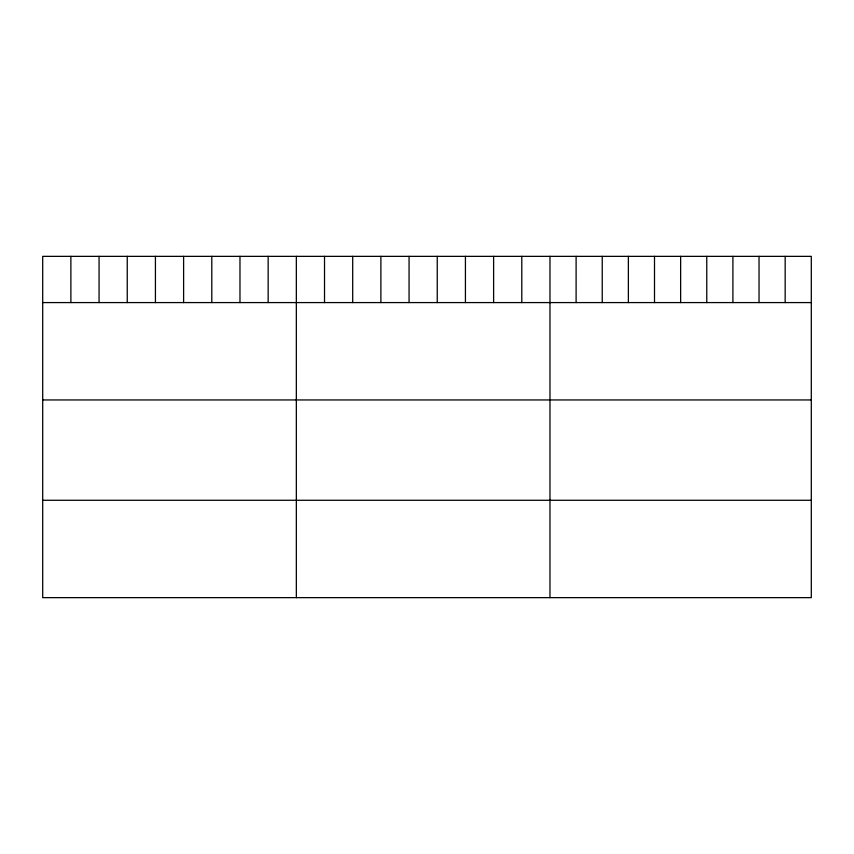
<?xml version="1.0" encoding="UTF-8"?>
<svg xmlns="http://www.w3.org/2000/svg" width="854" height="854" viewBox="0 0 854 854"><rect width="100%" height="100%" fill="white"/><g stroke="black" fill="none" stroke-linecap="round" stroke-linejoin="round"><path stroke-width="1.28" d="M811.3 302.583L811.3 597.64L42.7 597.64L42.7 256.36L811.3 256.36L811.3 302.583L42.7 302.583M42.7 399.95L811.3 399.95M42.7 500.273L811.3 500.273M785.168 256.36L785.168 302.583M759.035 256.36L759.035 302.583M732.903 256.36L732.903 302.583M706.77 256.36L706.77 302.583M680.638 256.36L680.638 302.583M654.506 256.36L654.506 302.583M628.373 256.36L628.373 302.583M602.241 256.36L602.241 302.583M576.108 256.36L576.108 302.583M549.976 256.36L549.976 597.64M521.794 256.36L521.794 302.583M493.612 256.36L493.612 302.583M465.43 256.36L465.43 302.583M437.248 256.36L437.248 302.583M409.066 256.36L409.066 302.583M380.884 256.36L380.884 302.583M352.702 256.36L352.702 302.583M324.52 256.36L324.52 302.583M296.338 256.36L296.338 597.64M268.156 256.36L268.156 302.583M239.974 256.36L239.974 302.583M211.792 256.36L211.792 302.583M183.61 256.36L183.61 302.583M155.428 256.36L155.428 302.583M127.246 256.36L127.246 302.583M99.064 256.36L99.064 302.583M70.882 256.36L70.882 302.583"/></g></svg>
